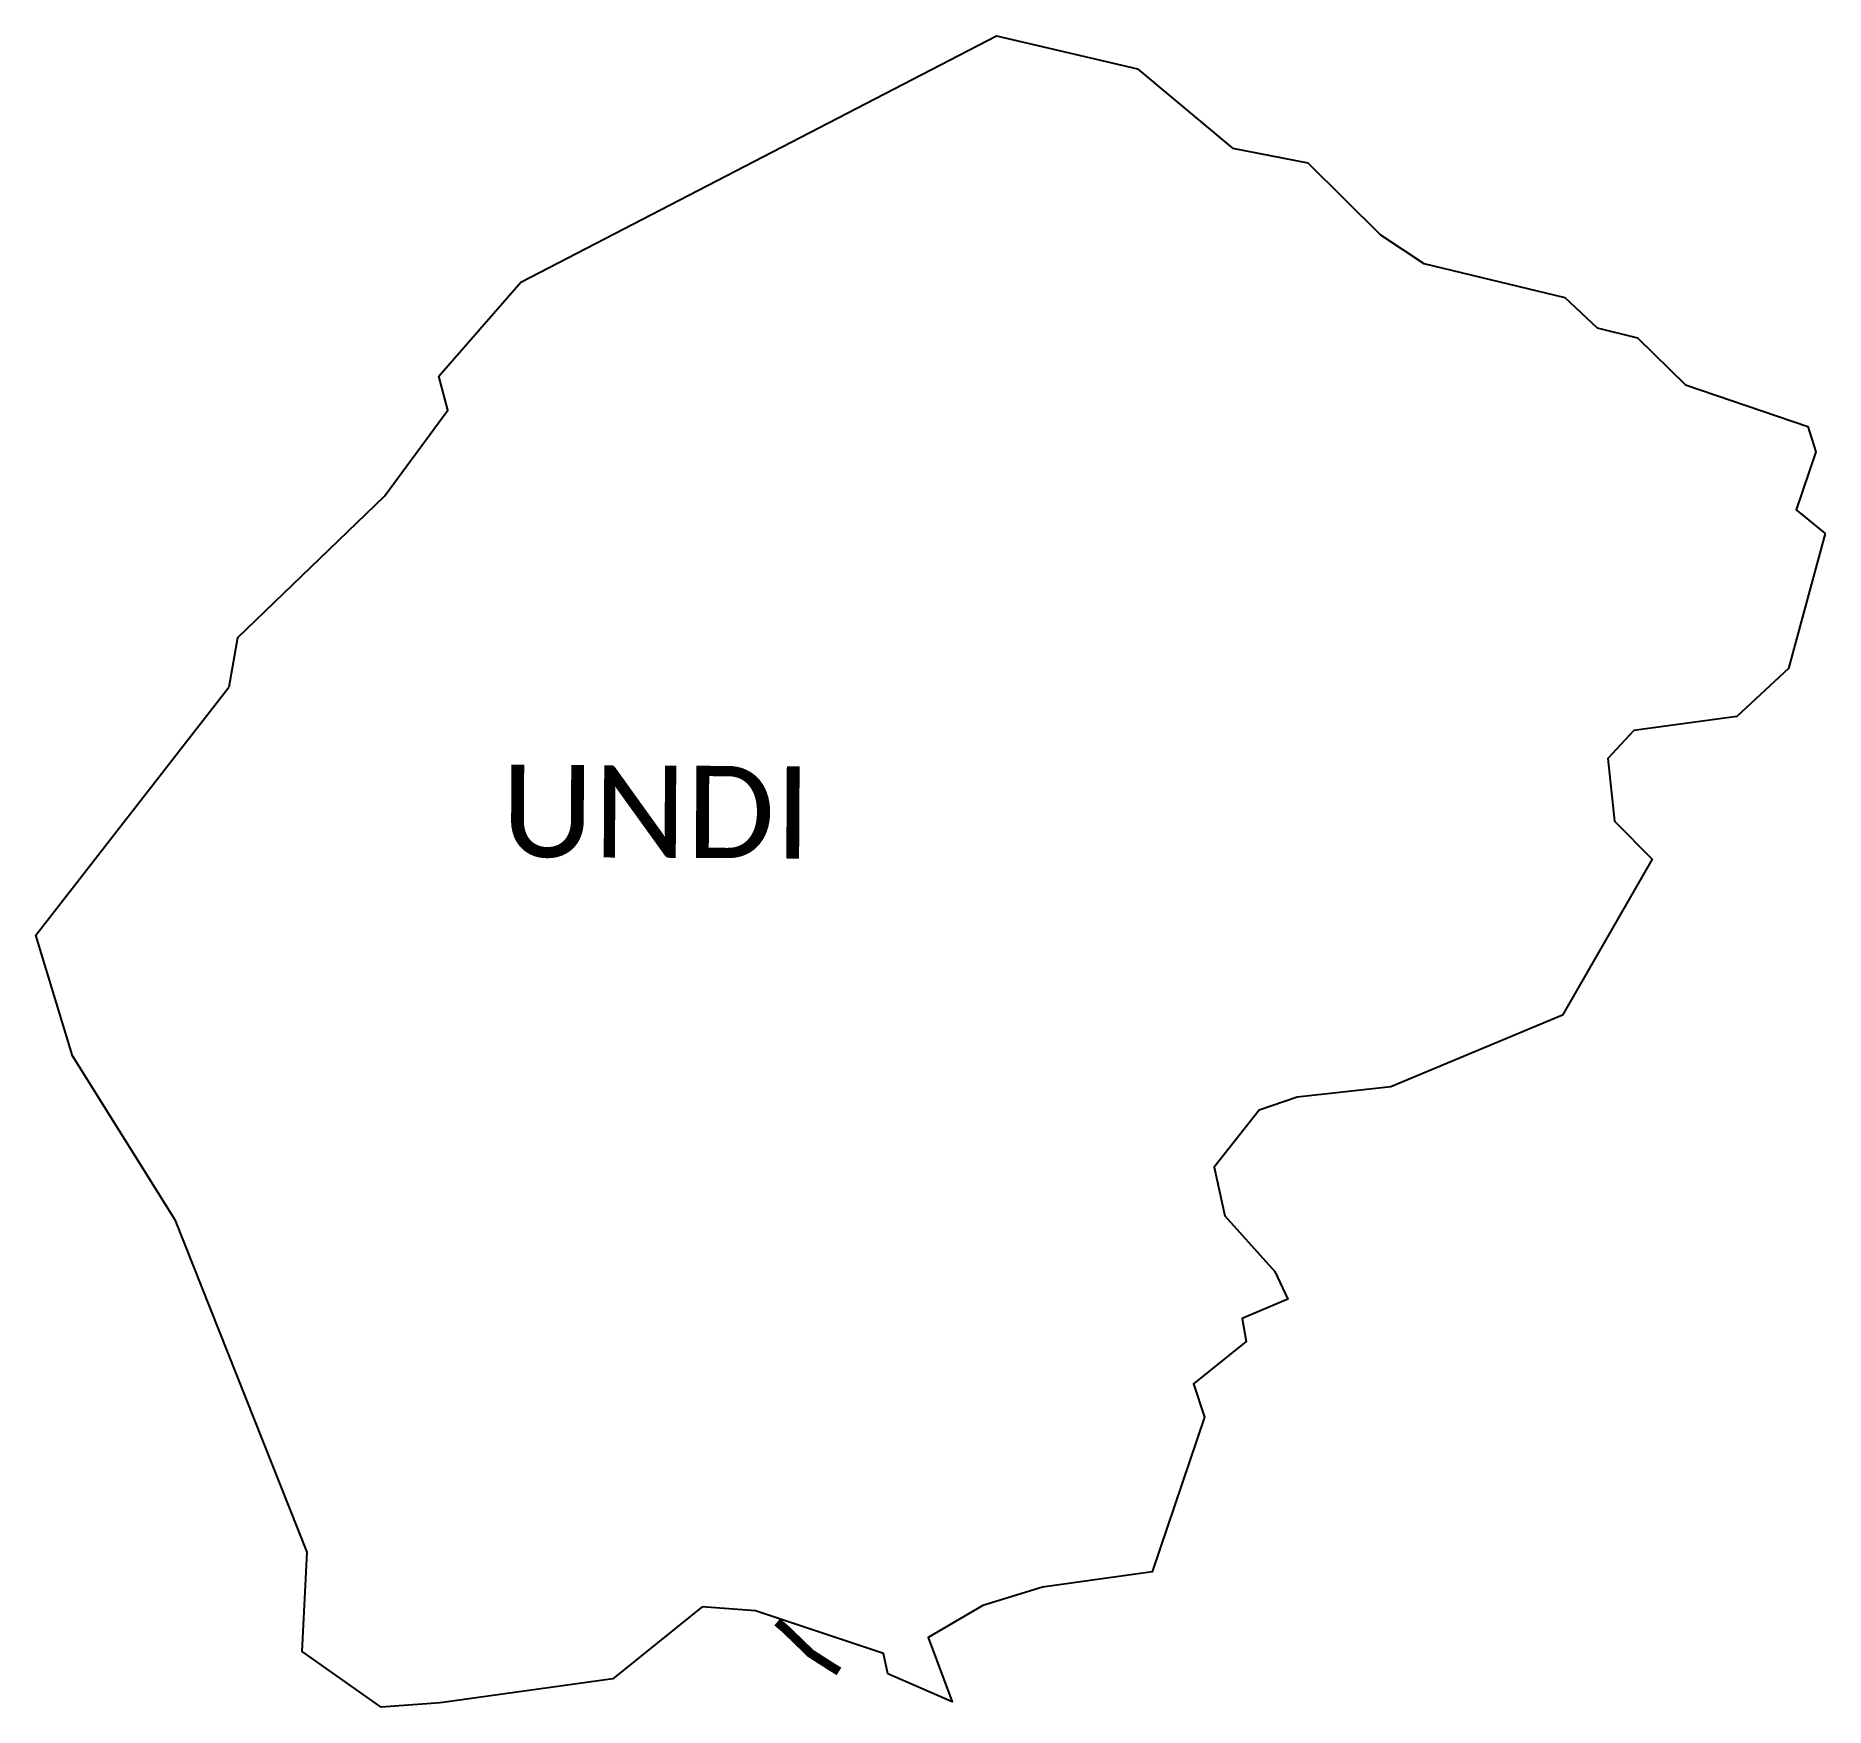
# Model space of a CAD drawing. Header units: metres. Extents: x 312102 to 314120, y 1905516 to 1907401.
import ezdxf

# ---------------------------------------------------------------- set-up
doc = ezdxf.new("R2010")
doc.units = ezdxf.units.M
for name, color, linetype in [('ARTIFICIALLY PROTECTED', 10, 'Continuous'), ('village', 3, 'Continuous'), ('VILLAGE NAME', 250, 'Continuous')]:
    doc.layers.add(name, color=color, linetype=linetype)
doc.styles.get("Standard").update_dxf_attribs({"font": 'calibri.ttf'})

msp = doc.modelspace()

# ---------------------------------------------------------------- linework, layer by layer
at = {"layer": 'ARTIFICIALLY PROTECTED', "const_width": 10, "flags": 128}
msp.add_lwpolyline([(312937.9, 1905612), (312946.4, 1905604.9), (312975.7, 1905576.6), (312996.1, 1905563.5), (313007.6, 1905556.3)], dxfattribs=at)
at = {"layer": 'village', "flags": 128}
msp.add_lwpolyline([(312329.4, 1906722.1), (312319.6, 1906666.5)], dxfattribs=at)
at = {"layer": 'village', "color": 3, "true_color": 0x00ff00}
for points in [[(312329.4, 1906722.1, 0), (312495.2, 1906881.9, 0), (312566.3, 1906979.2, 0), (312556.2, 1907017.6, 0), (312648.6, 1907123.6, 0), (313185.3, 1907401.4, 0), (313344.3, 1907364, 0), (313451.5, 1907274.5, 0), (313536.4, 1907258, 0), (313618.4, 1907176.8, 0), (313667.4, 1907144.5, 0), (313826.2, 1907106.3, 0), (313862.9, 1907071.8, 0), (313908.4, 1907060.7, 0), (313962.2, 1907007.8, 0), (314100.4, 1906960.8, 0), (314109.4, 1906932.2, 0), (314087.2, 1906866.5, 0), (314119.9, 1906839.8, 0)], [(314119.9, 1906839.8, 0), (314078.7, 1906687.8, 0), (314020.4, 1906633.4, 0), (313904.2, 1906617.7, 0), (313874.9, 1906586.1, 0), (313882.4, 1906515.3, 0), (313924.9, 1906472.6, 0), (313823.5, 1906296.7, 0), (313630, 1906215.7, 0), (313524.3, 1906204, 0), (313481.4, 1906189.3, 0), (313430.8, 1906125.1, 0), (313442.7, 1906070.4, 0), (313499, 1906007.4, 0), (313513.7, 1905976.2, 0), (313462.3, 1905954.4, 0), (313466.8, 1905928.5, 0), (313407.6, 1905880.9, 0), (313419.9, 1905843.1, 0), (313361, 1905668.5, 0), (313237, 1905651.2, 0), (313169.7, 1905630.8, 0), (313108.3, 1905594.4, 0), (313135.2, 1905522.1, 0), (313062.7, 1905553.6, 0), (313057.9, 1905576.4, 0), (312913.4, 1905624.8, 0), (312853.4, 1905629, 0), (312752.4, 1905547.9, 0), (312557.9, 1905520.8, 0), (312491.2, 1905515.9, 0), (312402.2, 1905578.7, 0), (312407.7, 1905690.7, 0), (312259.2, 1906065, 0), (312143.3, 1906250.6, 0), (312101.7, 1906386.7, 0), (312319.6, 1906666.5, 0)]]:
    msp.add_polyline3d(points, dxfattribs=at)

# ---------------------------------------------------------------- texts
at = {"layer": 'VILLAGE NAME', "insert": (312627.1, 1906579.2), "char_height": 104.042, "attachment_point": 1, "rotation": 359.6762}
msp.add_mtext_dynamic_manual_height_columns('{\\fCalibri|b0|i0|c0|p34;UNDI}', width=489.995, gutter_width=520.2, heights=[0], dxfattribs=at)

doc.saveas('drawing.dxf')
